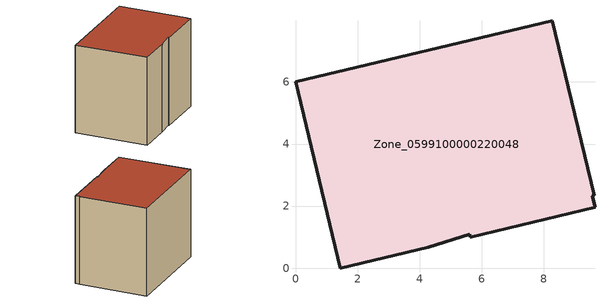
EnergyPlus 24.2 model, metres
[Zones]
Zone_0599100000220048
 floor ground (C_G): 9.65,1.96 5.63,1 5.61,1.09 4.27,0.68 1.44,0 0,6 8.28,7.97 9.63,2.35 9.56,2.33 z0
 wall outside (C_F): 9.63,2.35 8.28,7.97 0,6 1.44,0 4.27,0.68 5.61,1.09 5.63,1 9.65,1.96 9.56,2.33 9.63,2.35 z0:7.49
 roof outside (C_R): 5.63,1 9.65,1.96 9.56,2.33 9.63,2.35 8.28,7.97 0,6 1.44,0 4.27,0.68 5.61,1.09 z7.49
[BUILDING]
Pand.0599100000220048: North Axis=0; Terrain=City; Loads Convergence Tolerance Value=0.04; Temperature Convergence Tolerance Value=0.4; Solar Distribution=FullExterior; Maximum Number of Warmup Days=25; Minimum Number of Warmup Days=1
[Site:Location]
Rotterdam.The.Hague.AP_ZH_NLD Design_Conditions: Latitude=51.96; Longitude=4.45; Time Zone=1; Elevation=-4.5
[SITE:GROUNDTEMPERATURE:BUILDINGSURFACE]
18, 18, 18, 18, 18, 18, 18, 18, 18, 18, 18, 18
[MATERIAL] Thermal Absorptance=0.9; Solar Absorptance=0.7; Visible Absorptance=0.7
Name | Roughness | Thickness | Conductivity | Density | Specific Heat
G.TC.1965-1974 | MediumSmooth | 0.15 | 0.882353 | 540 | 1210
F.TC.1965-1974 | Rough | 0.3 | 0.697674 | 1920 | 840
R.TC.1965-1974 | MediumRough | 0.2 | 0.232558 | 1500 | 1000
[CONSTRUCTION]
C_G: G.TC.1965-1974
C_F: F.TC.1965-1974
C_R: R.TC.1965-1974
[ZONE]
Zone_0599100000220048: Type=1; Multiplier=1; Ceiling Height=Autocalculate; Volume=Autocalculate; Floor Area=autocalculate; Part of Total Floor Area=Yes
[ZONEINFILTRATION:DESIGNFLOWRATE]
Infil_Zone_0599100000220048: Zone or ZoneList or Space or SpaceList=Zone_0599100000220048; Schedule=AlwaysOn; Design Flow Rate Calculation Method=Flow/Area; Flow Rate per Floor Area=0.003; Constant Term Coefficient=1; Temperature Term Coefficient=0; Velocity Term Coefficient=0; Velocity Squared Term Coefficient=0
[HVACTEMPLATE:ZONE:IDEALLOADSAIRSYSTEM]
Zone_0599100000220048: Maximum Heating Supply Air Temperature=50; Minimum Cooling Supply Air Temperature=13; Maximum Heating Supply Air Humidity Ratio=0.0156; Minimum Cooling Supply Air Humidity Ratio=0.0077; Heating Limit=NoLimit; Cooling Limit=NoLimit; Dehumidification Control Type=ConstantSensibleHeatRatio; Cooling Sensible Heat Ratio=0.7; Dehumidification Setpoint=60; Humidification Control Type=None; Humidification Setpoint=30; Outdoor Air Method=None; Outdoor Air Flow Rate per Person=0.00944; Outdoor Air Flow Rate per Zone Floor Area=0; Outdoor Air Flow Rate per Zone=0; Demand Controlled Ventilation Type=None; Outdoor Air Economizer Type=NoEconomizer; Heat Recovery Type=None; Sensible Heat Recovery Effectiveness=0.7; Latent Heat Recovery Effectiveness=0.65
[ZONECONTROL:THERMOSTAT]
ThermostatControl_Zone_0599100000220048: Zone or ZoneList=Zone_0599100000220048; Control Type Schedule=DualSetpointControlType; Control 1=Thermostat_Zone_0599100000220048; Temperature Difference Between Cutout And Setpoint=0
[THERMOSTATSETPOINT:DUALSETPOINT]
Thermostat_Zone_0599100000220048: Heating Setpoint Temperature Schedule=HeatingSetpoint_Zone_0599100000220048; Cooling Setpoint Temperature Schedule=CoolingSetpoint_Zone_0599100000220048
[SCHEDULE:COMPACT]
HeatingSetpoint_Zone_0599100000220048: Through: 12/31, For: AllDays, Until: 24:00, 21
CoolingSetpoint_Zone_0599100000220048: Through: 12/31, For: AllDays, Until: 24:00, 24
DualSetpointControlType: Through: 12/31, For: AllDays, Until: 24:00, 4
AlwaysOn: Through: 12/31, For: AllDays, Until: 24:00, 1
